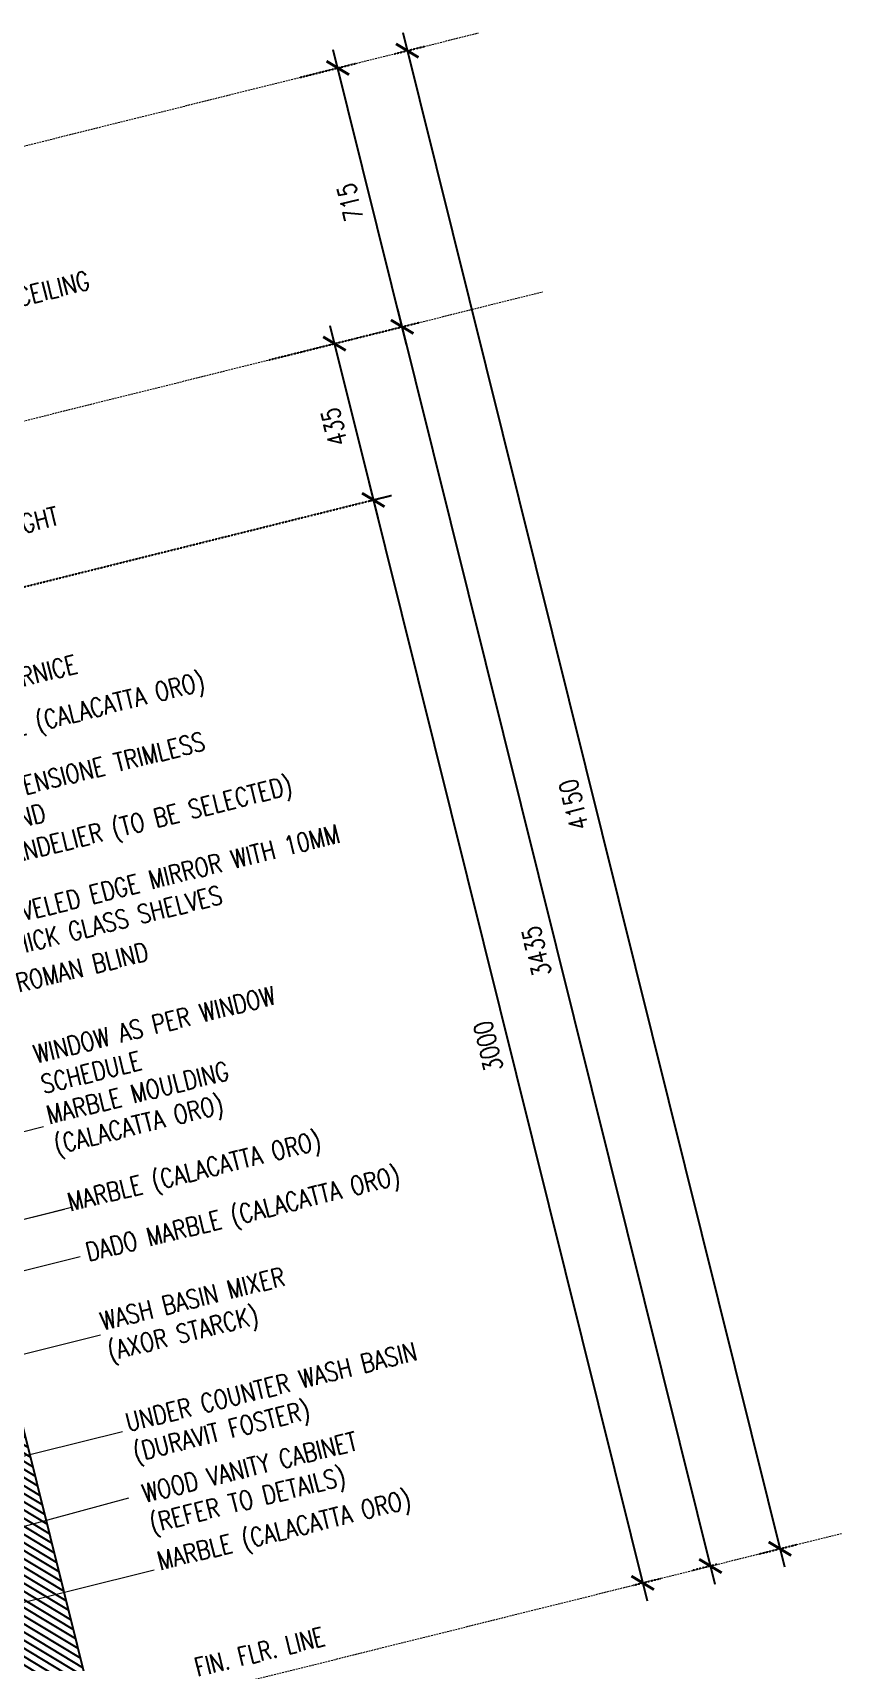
# Model space of a CAD drawing. Header units: inches. Extents: x 252212 to 296477, y 417293 to 492071.
# Drawn here: x 278257 to 280434, y 474718 to 479099 of the extents above; entities that cross this region are included whole.
import ezdxf

# ---------------------------------------------------------------- set-up
doc = ezdxf.new("R2010")
doc.units = ezdxf.units.IN
doc.header["$MEASUREMENT"] = 0
for name, pattern in [('DASHED', [0.75, 0.5, -0.25]), ('HIDDEN', [0.375, 0.25, -0.125]), ('HIDDEN2', [0.1875, 0.125, -0.0625])]:
    doc.linetypes.add(name, pattern=pattern)
for name, color, linetype in [('A-DIM', 9, 'Continuous'), ('A-Hidden', 8, 'HIDDEN'), ('Layer3', 7, 'Continuous'), ('Layer7', 8, 'Continuous')]:
    doc.layers.add(name, color=color, linetype=linetype)
doc.layers.add('ID-NOTES', color=3, linetype='Continuous', lineweight=0)
doc.styles.add('grid_250', font='romans.shx', dxfattribs={"width": 0.75, "height": 0.75})
doc.styles.add('ID-ROMANS', font='romans.shx', dxfattribs={"width": 0.8})
doc.styles.add('ZZ-Dim All', font='romans.shx', dxfattribs={"width": 0.8})
doc.dimstyles.new('DIM 0200', dxfattribs={"dimscale": 200, "dimtxt": 1, "dimasz": 0.8, "dimexe": 0.5, "dimexo": 1, "dimgap": 0.4, "dimtad": 1, "dimdec": 0, "dimrnd": 10, "dimdsep": 46, "dimtxsty": 'ZZ-Dim All', "dimblk1": 'ARCHTICK', "dimblk2": 'ARCHTICK', "dimsah": 1, "dimcen": 1, "dimdle": 0.5, "dimclrd": 256, "dimclre": 256, "dimclrt": 256, "dimadec": 0, "dimazin": 2, "dimtfac": 1, "dimtdec": 0, "dimtix": 1, "dimtmove": 2, "dimatfit": 2, "dimfxl": 1, "dimfxlon": 1, "dimtolj": 1, "dimtzin": 0, "dimlwd": -1, "dimlwe": -1, "dimarcsym": 0})
doc.dimstyles.new('DIM-100', dxfattribs={"dimscale": 50, "dimtxt": 1.25, "dimasz": 1, "dimexe": 1, "dimexo": 1, "dimgap": 0.6, "dimtad": 1, "dimdec": 0, "dimrnd": 5, "dimdsep": 46, "dimtxsty": 'ZZ-Dim All', "dimblk1": 'ARCHTICK', "dimblk2": 'ARCHTICK', "dimsah": 1, "dimcen": 1, "dimdle": 1, "dimclrd": 256, "dimclre": 8, "dimclrt": 256, "dimazin": 2, "dimtfac": 1, "dimtdec": 0, "dimtix": 1, "dimtmove": 2, "dimatfit": 2, "dimfxl": 0.1, "dimtolj": 1, "dimtzin": 0, "dimlwd": -1, "dimlwe": -1, "dimarcsym": 0})

# ---------------------------------------------------------------- blocks, each defined once
blk = doc.blocks.new('_ARCHTICK')
at = {"color": 0, "linetype": 'ByBlock', "const_width": 0.15}
blk.add_lwpolyline([(-0.5, -0.5), (0.5, 0.5)], dxfattribs=at)
blk = doc.blocks.new('*D78')
at = {"layer": 'A-DIM', "transparency": 16777216}
blk.add_line((279238.4, 478357.1), (280091.4, 474928.5), dxfattribs=at)
at = {"layer": 'A-DIM', "color": 8, "linetype": 'HIDDEN2', "transparency": 16777216}
blk.add_line((280099.4, 474982.1), (280030.8, 474965), dxfattribs=at)
at = {"layer": 'Defpoints', "color": 0, "transparency": 16777216}
for p in [(279250.5, 478308.5, 0), (280147.9, 474994.1, 0), (280079.3, 474977.1)]:
    blk.add_point(p, dxfattribs=at)
at = {"layer": 'A-DIM', "transparency": 16777216, "xscale": 49.99999999999999, "yscale": 49.99999999999999, "zscale": 49.99999999999999}
for p, rotation in [((279250.5, 478308.5), 103.9714232829857), ((280079.3, 474977.1), 283.9714232829857)]:
    blk.add_blockref('_ARCHTICK', p, dxfattribs=dict(at, rotation=rotation))
at = {"layer": 'A-DIM', "color": 3, "transparency": 16777216, "insert": (279611.5, 476629.5), "char_height": 50, "attachment_point": 5, "rotation": 103.9714, "style": 'ZZ-Dim All'}
blk.add_mtext('\\A1;3435', dxfattribs=at)
blk = doc.blocks.new('*D79')
at = {"layer": 'A-DIM', "transparency": 16777216}
blk.add_line((279252.1, 479099.3), (280278.2, 474975), dxfattribs=at)
at = {"layer": 'A-DIM', "color": 8, "linetype": 'HIDDEN2', "transparency": 16777216}
for p, q in [((279230.3, 479042.4), (279312.7, 479062.8)), ((280209.1, 475009.4), (280314.7, 475035.6))]:
    blk.add_line(p, q, dxfattribs=at)
at = {"layer": 'Defpoints', "color": 0, "transparency": 16777216}
for p in [(279181.8, 479030.3, 0), (280266.2, 475023.5), (280160.6, 474997.3, 0)]:
    blk.add_point(p, dxfattribs=at)
at = {"layer": 'A-DIM', "transparency": 16777216, "xscale": 49.99999999999999, "yscale": 49.99999999999999, "zscale": 49.99999999999999}
for p, rotation in [((279264.2, 479050.8), 103.9714232829857), ((280266.2, 475023.5), 283.9714232829857)]:
    blk.add_blockref('_ARCHTICK', p, dxfattribs=dict(at, rotation=rotation))
at = {"layer": 'A-DIM', "color": 3, "transparency": 16777216, "insert": (279711.8, 477023.9), "char_height": 50, "attachment_point": 5, "rotation": 103.9714, "style": 'ZZ-Dim All'}
blk.add_mtext('\\A1;4150', dxfattribs=at)
blk = doc.blocks.new('*D80')
at = {"layer": 'A-DIM', "color": 8, "linetype": 'HIDDEN2', "transparency": 16777216}
for p, q in [((278976.7, 478979.2), (279125.9, 479016.4)), ((279122.5, 478276.7), (279299, 478320.6))]:
    blk.add_line(p, q, dxfattribs=at)
at = {"layer": 'A-DIM', "transparency": 16777216}
blk.add_line((279262.5, 478260), (279065.3, 479052.8), dxfattribs=at)
at = {"layer": 'Defpoints', "color": 0, "transparency": 16777216}
for p in [(278928.2, 478967.2, 0), (279077.4, 479004.3), (279074, 478264.6, 0)]:
    blk.add_point(p, dxfattribs=at)
at = {"layer": 'A-DIM', "transparency": 16777216, "xscale": 49.99999999999999, "yscale": 49.99999999999999, "zscale": 49.99999999999999}
for p, rotation in [((279077.4, 479004.3), 103.9714232829857), ((279250.5, 478308.5), 283.9714232829857)]:
    blk.add_blockref('_ARCHTICK', p, dxfattribs=dict(at, rotation=rotation))
at = {"layer": 'A-DIM', "color": 3, "transparency": 16777216, "insert": (279110.5, 478643.1), "char_height": 50, "attachment_point": 5, "rotation": 103.9714, "style": 'ZZ-Dim All'}
blk.add_mtext('\\A1;715', dxfattribs=at)
blk = doc.blocks.new('*D169')
at = {"layer": 'A-DIM', "transparency": 16777216}
blk.add_line((279056.3, 478311.8), (279185, 477794.5), dxfattribs=at)
at = {"layer": 'A-DIM', "color": 8, "linetype": 'HIDDEN2', "transparency": 16777216}
for p, q in [((278893.1, 478219.6), (279116.9, 478275.3)), ((277385.5, 477398.3), (279221.4, 477855.1))]:
    blk.add_line(p, q, dxfattribs=at)
at = {"layer": 'Defpoints', "color": 0, "transparency": 16777216}
for p in [(278844.6, 478207.6, 0), (279172.9, 477843), (277337, 477386.2, 0)]:
    blk.add_point(p, dxfattribs=at)
at = {"layer": 'A-DIM', "transparency": 16777216, "xscale": 49.99999999999999, "yscale": 49.99999999999999, "zscale": 49.99999999999999}
for p, rotation in [((279068.4, 478263.2), 103.9714232829857), ((279172.9, 477843), 283.9714232829857)]:
    blk.add_blockref('_ARCHTICK', p, dxfattribs=dict(at, rotation=rotation))
at = {"layer": 'A-DIM', "color": 3, "transparency": 16777216, "insert": (279067.3, 478039.8), "char_height": 50, "attachment_point": 5, "rotation": 103.9714, "style": 'ZZ-Dim All'}
blk.add_mtext('\\A1;435', dxfattribs=at)
blk = doc.blocks.new('*D81')
at = {"layer": 'A-DIM', "transparency": 16777216}
blk.add_line((279160.9, 477891.5), (279909.3, 474883.2), dxfattribs=at)
at = {"layer": 'A-DIM', "color": 8, "linetype": 'HIDDEN2', "transparency": 16777216}
for p, q in [((279160.5, 477839.9), (279221.4, 477855.1)), ((279871.3, 474925.3), (279945.8, 474943.8))]:
    blk.add_line(p, q, dxfattribs=at)
at = {"layer": 'Defpoints', "color": 0, "transparency": 16777216}
for p in [(279111.9, 477827.8), (279822.8, 474913.2, 0), (279897.2, 474931.8)]:
    blk.add_point(p, dxfattribs=at)
at = {"layer": 'A-DIM', "transparency": 16777216, "xscale": 49.99999999999999, "yscale": 49.99999999999999, "zscale": 49.99999999999999}
for p, rotation in [((279172.9, 477843), 103.9714232829857), ((279897.2, 474931.8), 283.9714232829857)]:
    blk.add_blockref('_ARCHTICK', p, dxfattribs=dict(at, rotation=rotation))
at = {"layer": 'A-DIM', "color": 3, "transparency": 16777216, "insert": (279481.7, 476374.1), "char_height": 50, "attachment_point": 5, "rotation": 103.9714, "style": 'ZZ-Dim All'}
blk.add_mtext('\\A1;3000', dxfattribs=at)

msp = doc.modelspace()

# ---------------------------------------------------------------- hatches: boundary and pattern name
at = {"layer": 'Layer7'}
h = msp.add_hatch(dxfattribs=at)
h.set_pattern_fill('ANSI31,_O', color=8, scale=150, angle=13.9714)
h.set_pattern_definition([(148.97142, (304793.297, 483569.98), (9.664979, 16.067068), [])])
h.paths.add_polyline_path([(275630.3, 473767.1), (275824.4, 473815.4), (274798.3, 477939.7), (274604.2, 477891.4)])
h.paths.add_polyline_path([(278255.7, 474420.3), (278449.8, 474468.6), (277423.7, 478592.9), (277229.6, 478544.6)])

# ---------------------------------------------------------------- linework, layer by layer
at = {"layer": 'A-Hidden', "linetype": 'DASHED', "lineweight": 0, "ltscale": 10}
for p, q in [((273952.1, 477729.1, 0), (279455.4, 479098.4, 0)), ((274125.2, 477033.4, 0), (279628.5, 478402.6, 0)), ((274954, 473701.9, 0), (280434.2, 475065.4, 0))]:
    msp.add_line(p, q, dxfattribs=at)
at = {"layer": 'Layer3'}
msp.add_line((277363.3, 478835.5, 0), (278498.1, 474274.5, 0), dxfattribs=at)

# ---------------------------------------------------------------- texts
at = {"layer": 'ID-NOTES', "style": 'grid_250', "width": 0.75}
msp.add_text('FIN. FLR. LINE', height=50, rotation=13.9714, dxfattribs=at).set_placement((278700, 474679, 912.8))
at = {"layer": 'ID-NOTES', "char_height": 50, "width": 1075.058, "attachment_point": 1, "rotation": 13.9714, "style": 'ID-ROMANS'}
for s, insert in [('\\pxql;GYPSUM BOARD CEILING', (277775.3, 478303.1, 0)), ('\\pxql;INDIRECT LIGHT', (277926.4, 477728.2, 0)), ('GRG CORNICE', (278015, 477339.1, 0)), ('MARBLE (CALACATTA ORO)', (278032.8, 477213, 0)), ('ALTATENSIONE TRIMLESS \\PROUND', (278083.5, 477063.6, 0)), ('CHANDELIER (TO BE SELECTED)', (278124.8, 476897.8, 0)), ('BEVELED EDGE MIRROR WITH 10MM THICK GLASS SHELVES', (278154.5, 476742.9, 0)), ('ROMAN BLIND', (278207.1, 476567.2, 0)), ('WINDOW AS PER WINDOW\\PSCHEDULE', (278254.6, 476376, 0)), ('MARBLE MOULDING\\P(CALACATTA ORO)', (278289.2, 476213, 0)), ('MARBLE (CALACATTA ORO)', (278345.5, 475978.6, 0)), ('DADO MARBLE (CALACATTA ORO)', (278394.9, 475844, 0)), ('WASH BASIN MIXER\\P(AXOR STARCK)', (278433.4, 475658.2, 0)), ('UNDER COUNTER WASH BASIN (DURAVIT FOSTER)', (278501.8, 475386.4, 0)), ('WOOD VANITY CABINET\\P(REFER TO DETAILS)', (278546.3, 475195.5, 0)), ('MARBLE (CALACATTA ORO)', (278587.2, 475014.1, 0))]:
    msp.add_mtext(s, dxfattribs=dict(at, insert=insert))

# ---------------------------------------------------------------- dimensions: what is measured, and where the dimension line sits
at = {"layer": 'A-DIM'}
for base, p1, p2, picture, middle in [((280266.2, 475023.5, 0), (279181.8, 479030.3, 0), (280160.6, 474997.3, 0), '*D79', (279711.8, 477023.9, 0)), ((279077.4, 479004.3, 0), (279074, 478264.6, 0), (278928.2, 478967.2, 0), '*D80', (279110.5, 478643.1, 0)), ((280079.3, 474977.1, 0), (279250.5, 478308.5, 0), (280147.9, 474994.1, 0), '*D78', (279611.5, 476629.5, 0)), ((279172.9, 477843, 0), (278844.6, 478207.6, 0), (277337, 477386.2, 0), '*D169', (279067.3, 478039.8, 0)), ((279897.2, 474931.8, 0), (279111.9, 477827.8, 0), (279822.8, 474913.2, 0), '*D81', (279481.7, 476374.1, 0))]:
    dim = msp.add_linear_dim(base=base, p1=p1, p2=p2, angle=103.9714, dimstyle='DIM-100', override={"dimtxt": 1, "dimclrt": 3}, dxfattribs=at)
    dim.commit()
    dim.dimension.update_dxf_attribs({"geometry": picture, "text_midpoint": middle})

# ---------------------------------------------------------------- leaders
at = {"layer": 'ID-NOTES'}
for points in [[(277704, 476013.3, 0), (278286.3, 476158.2, 0)], [(276572.7, 475496.4, 0), (278361.5, 475941.4, 0)], [(277650.4, 475764.5, 0), (278342.8, 475936.8, 0)], [(277057.5, 475082.1, 0), (277242.7, 475525.1, 0), (278385, 475809.3, 0)], [(277841.9, 475450.3, 0), (278439.1, 475598.8, 0)], [(277753.1, 475153.3, 0), (278498.9, 475338.9, 0)], [(277560.5, 474900.6, 0), (278515.9, 475160.6, 0)], [(277477, 474756.9, 0), (277590, 474719.5, 0), (278583.7, 474966.8, 0)]]:
    msp.add_leader(points, dimstyle='DIM 0200', override={"dimasz": 0.2, "dimtad": 0, "dimclrd": 8}, dxfattribs=at)

doc.saveas('drawing.dxf')
